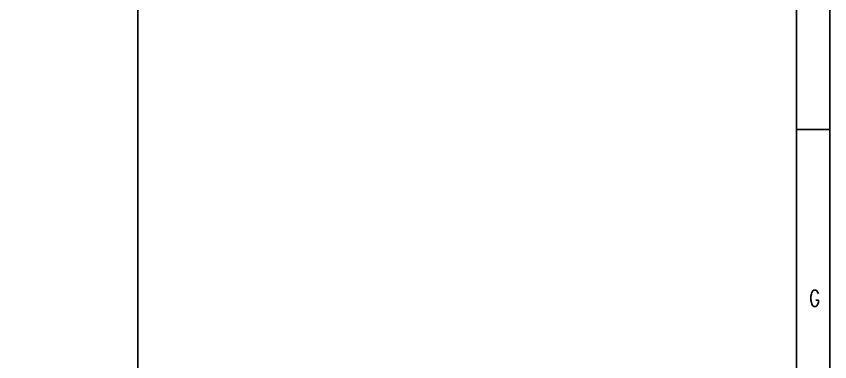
# Model space of a CAD drawing. Extents: x -383207 to 558143, y -95136 to 11777.
# Drawn here: x 362042 to 368217, y -90357 to -87733 of the extents above; entities that cross this region are included whole.
import ezdxf

# ---------------------------------------------------------------- set-up
doc = ezdxf.new("R2010")
doc.units = 0
doc.layers.get('0').update_dxf_attribs({"linetype": 'CONTINUOUS'})
doc.layers.add('B版云线202106', color=2, linetype='CONTINUOUS')
doc.layers.add('NHJTTP_CenterLine', color=7, linetype='CONTINUOUS')
doc.styles.add('HZ', font='TXT.shx', dxfattribs={"width": 0.7, "bigfont": 'hz.shx'})

# ---------------------------------------------------------------- blocks, each defined once
blk = doc.blocks.new('tk1')
at = {"color": 4, "flags": 128}
blk.add_lwpolyline([(82683.8, -541567.7), (82683.8, -562592.7)], dxfattribs=at)
blk.add_lwpolyline([(46133.8, -541817.7), (82431.8, -541817.7), (82431.8, -562342.7), (46133.8, -562342.7)], close=True)
at = {"flags": 128}
blk.add_lwpolyline([(82433.8, -557211.4), (82683.8, -557211.4)], dxfattribs=at)
at = {"color": 0, "style": 'HZ', "width": 0.7}
blk.add_text('G', height=125, dxfattribs=at).set_placement((82530.1, -558556.9))

msp = doc.modelspace()

# ---------------------------------------------------------------- linework, layer by layer
msp.add_lwpolyline([(331042, -72948.5), (368217, -72948.5), (368217, -93973.5), (331042, -93973.5)], close=True)
at = {"layer": 'NHJTTP_CenterLine', "color": 1}
msp.add_line((362965.2, -82859.4), (362965.2, -90984.4), dxfattribs=at)

# ---------------------------------------------------------------- block references
at = {"layer": 'B版云线202106'}
msp.add_blockref('tk1', (285533.2, 468619.2), dxfattribs=at)

doc.saveas('drawing.dxf')
